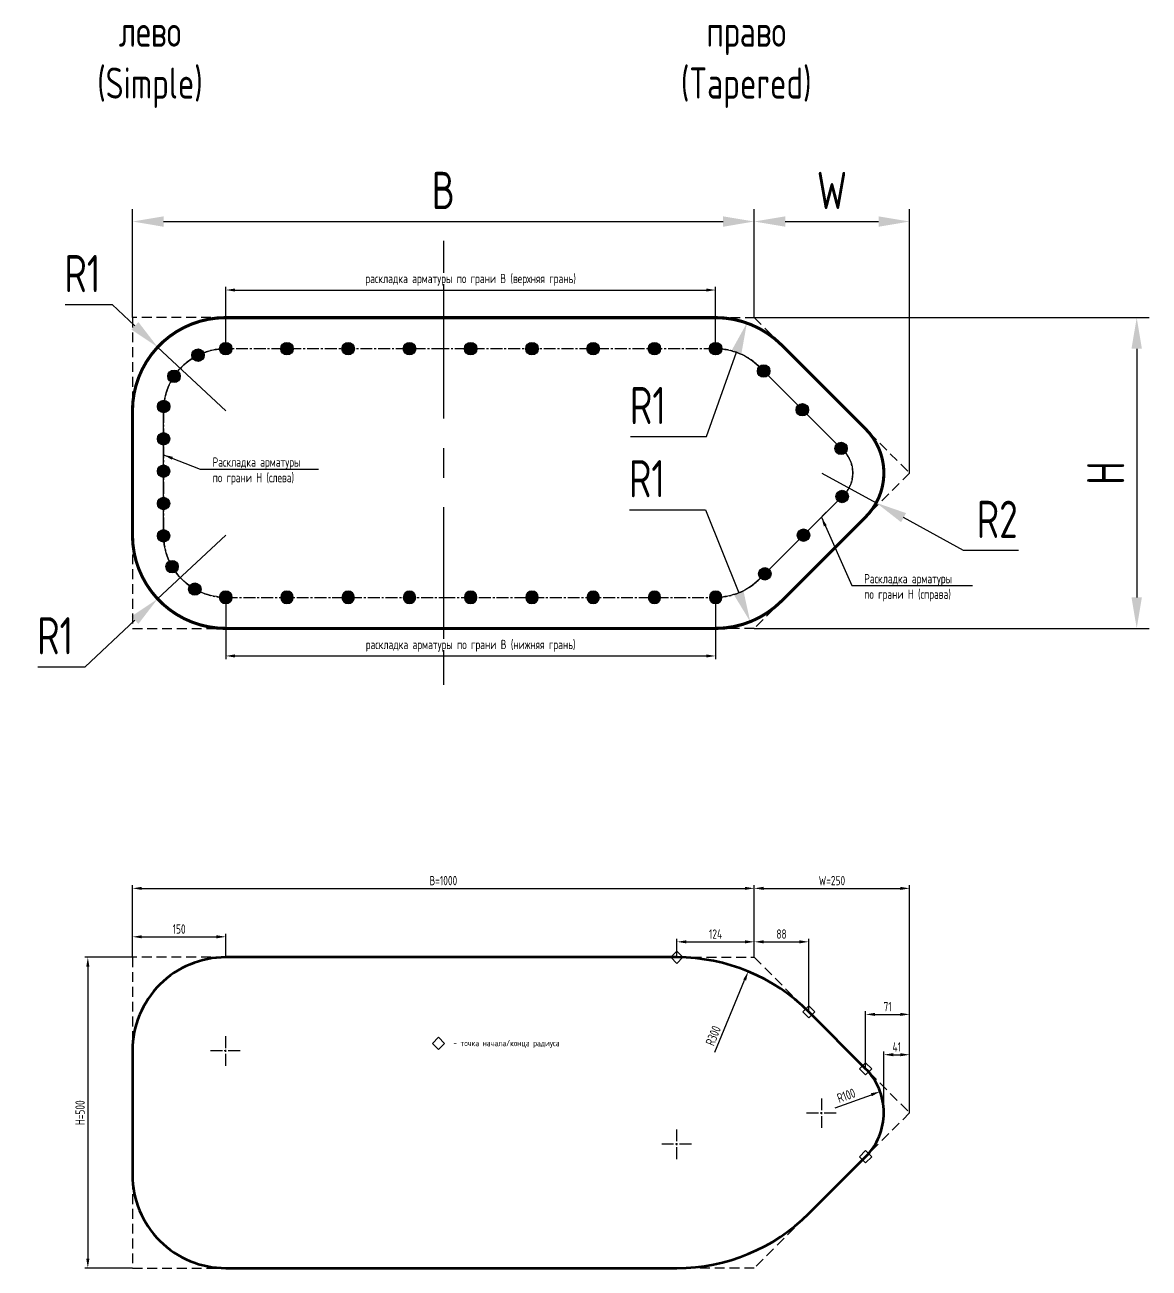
# Model space of a CAD drawing. Header units: millimetres. Extents: x -7983 to -1347, y -8072 to 1092.
# Drawn here: x -4617 to -2809, y -3267 to -1267 of the extents above; entities that cross this region are included whole.
import ezdxf

# ---------------------------------------------------------------- set-up
doc = ezdxf.new("R2010")
doc.units = ezdxf.units.MM
doc.header["$PDMODE"] = 1
doc.header["$PDSIZE"] = 100
doc.linetypes.add('CENTER2', pattern=[28.575, 19.05, -3.175, 3.175, -3.175])
doc.linetypes.add('HIDDEN2', pattern=[4.7625, 3.175, -1.5875])
doc.layers.add('CONTUR', color=40, linetype='Continuous', lineweight=60)
for name, color, linetype in [('HATCH', 8, 'Continuous'), ('HIDDEN', 6, 'HIDDEN2'), ('OSI', 3, 'CENTER2'), ('SIZE', 142, 'Continuous')]:
    doc.layers.add(name, color=color, linetype=linetype)
doc.layers.add('NOTES', color=1, linetype='Continuous', plot=False)
doc.styles.add('RS', font='romans.shx', dxfattribs={"width": 0.7})
doc.dimstyles.new('LIN20', dxfattribs={"dimscale": 20, "dimtxt": 3, "dimasz": 2.5, "dimexe": 1, "dimexo": 0, "dimgap": 1, "dimtad": 1, "dimdec": 0, "dimrnd": 1, "dimzin": 9, "dimdsep": 46, "dimtxsty": 'RS', "dimcen": 2.5, "dimdle": 1, "dimclrd": 256, "dimclre": 256, "dimclrt": 7, "dimadec": 0, "dimazin": 2, "dimtfac": 0.7, "dimtdec": 0, "dimtmove": 0, "dimatfit": 3, "dimfxl": 1, "dimtolj": 1, "dimtzin": 12, "dimlwd": -1, "dimlwe": -1, "dimarcsym": 0})
doc.dimstyles.new('LIN20$4', dxfattribs={"dimscale": 20, "dimtxt": 3, "dimasz": 2.5, "dimexe": 1, "dimexo": 0, "dimgap": 1, "dimtad": 1, "dimtoh": 1, "dimdec": 0, "dimrnd": 1, "dimzin": 9, "dimdsep": 46, "dimtxsty": 'RS', "dimcen": 2.5, "dimdle": 1, "dimclrd": 256, "dimclre": 256, "dimclrt": 7, "dimadec": 0, "dimazin": 2, "dimtfac": 0.7, "dimtdec": 0, "dimtmove": 0, "dimatfit": 3, "dimfxl": 1, "dimtolj": 1, "dimtzin": 12, "dimlwd": -1, "dimlwe": -1, "dimarcsym": 0})
doc.dimstyles.new('LIN_5', dxfattribs={"dimscale": 5, "dimtxt": 3, "dimasz": 3, "dimexe": 1, "dimexo": 0, "dimgap": 1, "dimtad": 1, "dimdec": 0, "dimrnd": 1, "dimdsep": 46, "dimtxsty": 'RS', "dimcen": 1, "dimdle": 0.5, "dimclrd": 256, "dimclre": 256, "dimclrt": 7, "dimadec": 0, "dimazin": 2, "dimtfac": 2.5, "dimtdec": 0, "dimtmove": 0, "dimatfit": 3, "dimfxl": 1, "dimtolj": 1, "dimlwd": -1, "dimlwe": -1, "dimarcsym": 0})

# ---------------------------------------------------------------- blocks, each defined once
blk = doc.blocks.new('*D175')
at = {"layer": 'Defpoints', "color": 0, "transparency": 16777216}
for p in [(-3193.8, -1583.2), (-3443.8, -1737.8), (-3193.8, -1987.8)]:
    blk.add_point(p, dxfattribs=at)
at = {"layer": 'SIZE', "transparency": 16777216}
for p, q in [((-3443.8, -1737.8), (-3443.8, -1563.2)), ((-3193.8, -1987.8), (-3193.8, -1563.2)), ((-3393.8, -1583.2), (-3243.8, -1583.2))]:
    blk.add_line(p, q, dxfattribs=at)
for points in [[(-3393.8, -1574.9), (-3393.8, -1591.6), (-3443.8, -1583.2)], [(-3243.8, -1574.9), (-3243.8, -1591.6), (-3193.8, -1583.2)]]:
    blk.add_solid(points, dxfattribs=at)
at = {"layer": 'SIZE', "color": 7, "transparency": 16777216, "insert": (-3318.8, -1533.2), "char_height": 60, "attachment_point": 5, "style": 'RS'}
blk.add_mtext('\\A1;W', dxfattribs=at)
blk = doc.blocks.new('*D177')
at = {"layer": 'Defpoints', "color": 0, "transparency": 16777216}
for p in [(-3443.8, -1737.8), (-3443.8, -2237.8), (-2828.6, -2237.8)]:
    blk.add_point(p, dxfattribs=at)
at = {"layer": 'SIZE', "transparency": 16777216}
for p, q in [((-3443.8, -1737.8), (-2808.6, -1737.8)), ((-2828.6, -1787.8), (-2828.6, -2187.8)), ((-3443.8, -2237.8), (-2808.6, -2237.8))]:
    blk.add_line(p, q, dxfattribs=at)
for points in [[(-2837, -1787.8), (-2820.3, -1787.8), (-2828.6, -1737.8)], [(-2837, -2187.8), (-2820.3, -2187.8), (-2828.6, -2237.8)]]:
    blk.add_solid(points, dxfattribs=at)
at = {"layer": 'SIZE', "color": 7, "transparency": 16777216, "insert": (-2878.6, -1987.8), "char_height": 60, "attachment_point": 5, "rotation": 90, "style": 'RS'}
blk.add_mtext('\\A1;H', dxfattribs=at)
blk = doc.blocks.new('*D176')
at = {"layer": 'Defpoints', "color": 0, "transparency": 16777216}
for p in [(-3443.8, -1583.2), (-4443.8, -1737.8), (-3443.8, -1737.8)]:
    blk.add_point(p, dxfattribs=at)
at = {"layer": 'SIZE', "transparency": 16777216}
for p, q in [((-4443.8, -1737.8), (-4443.8, -1563.2)), ((-3443.8, -1737.8), (-3443.8, -1563.2)), ((-4393.8, -1583.2), (-3493.8, -1583.2))]:
    blk.add_line(p, q, dxfattribs=at)
for points in [[(-4393.8, -1574.9), (-4393.8, -1591.6), (-4443.8, -1583.2)], [(-3493.8, -1574.9), (-3493.8, -1591.6), (-3443.8, -1583.2)]]:
    blk.add_solid(points, dxfattribs=at)
at = {"layer": 'SIZE', "color": 7, "transparency": 16777216, "insert": (-3943.8, -1533.2), "char_height": 60, "attachment_point": 5, "style": 'RS'}
blk.add_mtext('\\A1;B', dxfattribs=at)
blk = doc.blocks.new('*D178')
at = {"layer": 'Defpoints', "color": 0, "transparency": 16777216}
for p in [(-3455.6, -1746.5), (-3506, -1887.8)]:
    blk.add_point(p, dxfattribs=at)
at = {"layer": 'SIZE', "transparency": 16777216}
for p, q in [((-3520.8, -1929.2), (-3472.4, -1793.6)), ((-3642.8, -1929.2), (-3520.8, -1929.2))]:
    blk.add_line(p, q, dxfattribs=at)
blk.add_arc((-3506, -1887.8), 150, 62.7297, 90, dxfattribs=at)
blk.add_solid([(-3480.2, -1790.8), (-3464.5, -1796.4), (-3455.6, -1746.5)], dxfattribs=at)
at = {"layer": 'SIZE', "color": 7, "transparency": 16777216, "insert": (-3614.8, -1879.2), "char_height": 60, "attachment_point": 5, "style": 'RS'}
blk.add_mtext('\\A1;R1', dxfattribs=at)
blk = doc.blocks.new('*D179')
at = {"layer": 'Defpoints', "color": 0, "transparency": 16777216}
for p in [(-4403.3, -1785.2), (-4293.8, -1887.8)]:
    blk.add_point(p, dxfattribs=at)
at = {"layer": 'SIZE', "transparency": 16777216}
for p, q in [((-4552.3, -1716.9), (-4476.3, -1716.9)), ((-4476.3, -1716.9), (-4439.8, -1751.1)), ((-4293.8, -1887.8), (-4403.3, -1785.2))]:
    blk.add_line(p, q, dxfattribs=at)
blk.add_solid([(-4434.2, -1745), (-4445.5, -1757.1), (-4403.3, -1785.2)], dxfattribs=at)
at = {"layer": 'SIZE', "color": 7, "transparency": 16777216, "insert": (-4524.3, -1666.9), "char_height": 60, "attachment_point": 5, "style": 'RS'}
blk.add_mtext('\\A1;R1', dxfattribs=at)
blk = doc.blocks.new('*D180')
at = {"layer": 'Defpoints', "color": 0, "transparency": 16777216}
for p in [(-4293.8, -2087.8), (-4403.3, -2190.3)]:
    blk.add_point(p, dxfattribs=at)
at = {"layer": 'SIZE', "transparency": 16777216}
for p, q in [((-4293.8, -2087.8), (-4403.3, -2190.3)), ((-4520.1, -2299.6), (-4439.8, -2224.4)), ((-4596.1, -2299.6), (-4520.1, -2299.6))]:
    blk.add_line(p, q, dxfattribs=at)
blk.add_arc((-4293.8, -2087.8), 150, 180, 230.7519, dxfattribs=at)
blk.add_solid([(-4445.5, -2218.4), (-4434.2, -2230.5), (-4403.3, -2190.3)], dxfattribs=at)
at = {"layer": 'SIZE', "color": 7, "transparency": 16777216, "insert": (-4568.1, -2249.6), "char_height": 60, "attachment_point": 5, "style": 'RS'}
blk.add_mtext('\\A1;R1', dxfattribs=at)
blk = doc.blocks.new('*D181')
at = {"layer": 'Defpoints', "color": 0, "transparency": 16777216}
for p in [(-3506, -2087.8), (-3450.2, -2227)]:
    blk.add_point(p, dxfattribs=at)
at = {"layer": 'SIZE', "transparency": 16777216}
for p, q in [((-3644.3, -2046.9), (-3522.3, -2046.9)), ((-3522.3, -2046.9), (-3468.8, -2180.6))]:
    blk.add_line(p, q, dxfattribs=at)
blk.add_solid([(-3461.1, -2177.5), (-3476.5, -2183.7), (-3450.2, -2227)], dxfattribs=at)
at = {"layer": 'SIZE', "color": 7, "transparency": 16777216, "insert": (-3616.3, -1996.9), "char_height": 60, "attachment_point": 5, "style": 'RS'}
blk.add_mtext('\\A1;R1', dxfattribs=at)
blk = doc.blocks.new('*D182')
at = {"layer": 'Defpoints', "color": 0, "transparency": 16777216}
for p in [(-3335.3, -1987.8), (-3247.5, -2035.7)]:
    blk.add_point(p, dxfattribs=at)
at = {"layer": 'SIZE', "transparency": 16777216}
for p, q in [((-3335.3, -1987.8), (-3247.5, -2035.7)), ((-3107, -2112.3), (-3203.6, -2059.6)), ((-3019, -2112.3), (-3107, -2112.3))]:
    blk.add_line(p, q, dxfattribs=at)
blk.add_solid([(-3199.6, -2052.3), (-3207.6, -2066.9), (-3247.5, -2035.7)], dxfattribs=at)
at = {"layer": 'SIZE', "color": 7, "transparency": 16777216, "insert": (-3053, -2062.3), "char_height": 60, "attachment_point": 5, "style": 'RS'}
blk.add_mtext('\\A1;R2', dxfattribs=at)
blk = doc.blocks.new('*U183')
at = {"layer": 'HATCH'}
h = blk.add_hatch(color=256, dxfattribs=at)
h.dxf.hatch_style = 1
edge = h.paths.add_edge_path()
edge.add_arc((0, 0), 10, 0, 360)
at = {"layer": 'SIZE'}
blk.add_circle((0, 0), 10, dxfattribs=at)
blk = doc.blocks.new('*U184')
at = {"layer": 'SIZE', "color": 0, "linetype": 'ByBlock', "lineweight": -2, "transparency": 16777216}
for p in [(0, 0), (98.5, 0), (197, 0), (295.5, 0), (394, 0), (492.5, 0), (591, 0), (689.5, 0), (788, 0)]:
    blk.add_blockref('*U183', p, dxfattribs=at)
blk = doc.blocks.new('*U185')
at = {"layer": 'HATCH'}
h = blk.add_hatch(color=256, dxfattribs=at)
h.dxf.hatch_style = 1
edge = h.paths.add_edge_path()
edge.add_arc((0, 0), 10, 0, 360)
at = {"layer": 'SIZE'}
blk.add_circle((0, 0), 10, dxfattribs=at)
blk = doc.blocks.new('*U186')
at = {"layer": 'SIZE', "color": 0, "linetype": 'ByBlock', "lineweight": -2, "transparency": 16777216}
for p, rotation in [((-4338.4, -1798.2), 26.4473109049402), ((-4377, -1832.2), 56.24111625174305), ((-4393.6, -1880.8), 86.03492159854584), ((-4393.8, -1932.8), 90.00000000000064), ((-4393.8, -1984.8), 90.00000000000064), ((-4393.8, -2036.8), 90.00000000000064), ((-4393.8, -2088.8), 90.61858395959159), ((-4380.1, -2138.4), 120.4123893063944), ((-4343.5, -2174.5), 150.2061946531972), ((-4293.8, -2187.8), 180)]:
    blk.add_blockref('*U185', p, dxfattribs=dict(at, rotation=rotation))
blk = doc.blocks.new('*U187')
at = {"layer": 'HATCH'}
h = blk.add_hatch(color=256, dxfattribs=at)
h.dxf.hatch_style = 1
edge = h.paths.add_edge_path()
edge.add_arc((0, 0), 10, 0, 360)
at = {"layer": 'SIZE'}
blk.add_circle((0, 0), 10, dxfattribs=at)
blk = doc.blocks.new('*U188')
at = {"layer": 'SIZE', "color": 0, "linetype": 'ByBlock', "lineweight": -2, "transparency": 16777216}
for p in [(0, 0), (98.5, 0), (197, 0), (295.5, 0), (394, 0), (492.5, 0), (591, 0), (689.5, 0), (788, 0)]:
    blk.add_blockref('*U187', p, dxfattribs=at)
blk = doc.blocks.new('*U189')
at = {"layer": 'HATCH'}
h = blk.add_hatch(color=256, dxfattribs=at)
h.dxf.hatch_style = 1
edge = h.paths.add_edge_path()
edge.add_arc((0, 0), 10, 0, 360)
at = {"layer": 'SIZE'}
blk.add_circle((0, 0), 10, dxfattribs=at)
blk = doc.blocks.new('*U190')
at = {"layer": 'SIZE', "color": 0, "linetype": 'ByBlock', "lineweight": -2, "transparency": 16777216}
blk.add_blockref('*U189', (-3506, -1787.8), dxfattribs=at)
for p, rotation in [((-3428.6, -1823.7), 315.0000000000001), ((-3366.4, -1886), 315.0000000000001), ((-3304.1, -1948.2), 315.0000000000001), ((-3302.4, -2025.6), 225.0000000000001), ((-3364.6, -2087.8), 225.0000000000001), ((-3426.8, -2150), 225.0000000000001)]:
    blk.add_blockref('*U189', p, dxfattribs=dict(at, rotation=rotation))
blk = doc.blocks.new('*D191')
at = {"layer": 'Defpoints', "color": 0, "transparency": 16777216}
for p in [(-3506, -1693.4), (-4293.8, -1787.8), (-3506, -1787.8)]:
    blk.add_point(p, dxfattribs=at)
at = {"layer": 'SIZE', "transparency": 16777216}
for p, q in [((-4293.8, -1787.8), (-4293.8, -1688.4)), ((-4278.8, -1693.4), (-3521, -1693.4)), ((-3506, -1787.8), (-3506, -1688.4))]:
    blk.add_line(p, q, dxfattribs=at)
for points in [[(-4278.8, -1690.9), (-4278.8, -1695.9), (-4293.8, -1693.4)], [(-3521, -1690.9), (-3521, -1695.9), (-3506, -1693.4)]]:
    blk.add_solid(points, dxfattribs=at)
at = {"layer": 'SIZE', "color": 7, "transparency": 16777216, "insert": (-3899.9, -1676.9), "char_height": 15, "width": 487.871, "attachment_point": 5, "style": 'RS', "bg_fill": 3, "box_fill_scale": 1.1, "bg_fill_color": 256, "bg_fill_true_color": 13158600, "bg_fill_transparency": 0}
blk.add_mtext('\\A1;раскладка арматуры по грани B (верхняя грань)', dxfattribs=at)
blk = doc.blocks.new('*D192')
at = {"layer": 'Defpoints', "color": 0, "transparency": 16777216}
for p in [(-4293.8, -2187.8), (-3506, -2187.8), (-3506, -2282.1)]:
    blk.add_point(p, dxfattribs=at)
at = {"layer": 'SIZE', "transparency": 16777216}
for p, q in [((-4293.8, -2187.8), (-4293.8, -2287.1)), ((-3506, -2187.8), (-3506, -2287.1)), ((-4278.8, -2282.1), (-3521, -2282.1))]:
    blk.add_line(p, q, dxfattribs=at)
for points in [[(-4278.8, -2279.6), (-4278.8, -2284.6), (-4293.8, -2282.1)], [(-3521, -2279.6), (-3521, -2284.6), (-3506, -2282.1)]]:
    blk.add_solid(points, dxfattribs=at)
at = {"layer": 'SIZE', "color": 7, "transparency": 16777216, "insert": (-3899.9, -2265.7), "char_height": 15, "width": 603.073, "attachment_point": 5, "style": 'RS', "bg_fill": 3, "box_fill_scale": 1.1, "bg_fill_color": 256, "bg_fill_true_color": 13158600, "bg_fill_transparency": 0}
blk.add_mtext('\\A1;раскладка арматуры по грани B (нижняя грань)', dxfattribs=at)
blk = doc.blocks.new('*D193')
at = {"layer": 'Defpoints', "color": 0, "transparency": 16777216}
for p in [(-3443.8, -2656), (-4443.8, -2766.9), (-3443.8, -2766.9)]:
    blk.add_point(p, dxfattribs=at)
at = {"layer": 'SIZE', "transparency": 16777216}
for p, q in [((-4443.8, -2766.9), (-4443.8, -2651)), ((-4428.8, -2656), (-3458.8, -2656)), ((-3443.8, -2766.9), (-3443.8, -2651))]:
    blk.add_line(p, q, dxfattribs=at)
for points in [[(-4428.8, -2653.5), (-4428.8, -2658.5), (-4443.8, -2656)], [(-3458.8, -2653.5), (-3458.8, -2658.5), (-3443.8, -2656)]]:
    blk.add_solid(points, dxfattribs=at)
at = {"layer": 'SIZE', "color": 7, "transparency": 16777216, "insert": (-3943.8, -2643.5), "char_height": 15, "attachment_point": 5, "style": 'RS'}
blk.add_mtext('\\A1;B=1000', dxfattribs=at)
blk = doc.blocks.new('*D194')
at = {"layer": 'Defpoints', "color": 0, "transparency": 16777216}
for p in [(-3453.4, -2789.7), (-3568.1, -3066.9)]:
    blk.add_point(p, dxfattribs=at)
at = {"layer": 'SIZE', "transparency": 16777216}
blk.add_line((-3507.1, -2919.5), (-3459.2, -2803.6), dxfattribs=at)
blk.add_solid([(-3461.5, -2802.6), (-3456.9, -2804.5), (-3453.4, -2789.7)], dxfattribs=at)
at = {"layer": 'SIZE', "color": 7, "transparency": 16777216, "insert": (-3509.7, -2893), "char_height": 15, "attachment_point": 5, "rotation": 67.5269, "style": 'RS'}
blk.add_mtext('\\A1;R300', dxfattribs=at)
blk = doc.blocks.new('*D195')
at = {"layer": 'Defpoints', "color": 0, "transparency": 16777216}
for p in [(-3443.8, -2742), (-3568.1, -2766.9), (-3443.8, -2766.9)]:
    blk.add_point(p, dxfattribs=at)
at = {"layer": 'SIZE', "transparency": 16777216}
for p, q in [((-3568.1, -2766.9), (-3568.1, -2737)), ((-3443.8, -2766.9), (-3443.8, -2737)), ((-3553.1, -2742), (-3458.8, -2742))]:
    blk.add_line(p, q, dxfattribs=at)
for points in [[(-3553.1, -2739.5), (-3553.1, -2744.5), (-3568.1, -2742)], [(-3458.8, -2739.5), (-3458.8, -2744.5), (-3443.8, -2742)]]:
    blk.add_solid(points, dxfattribs=at)
at = {"layer": 'SIZE', "color": 7, "transparency": 16777216, "insert": (-3506, -2729.5), "char_height": 15, "attachment_point": 5, "style": 'RS'}
blk.add_mtext('\\A1;124', dxfattribs=at)
blk = doc.blocks.new('*D196')
at = {"layer": 'Defpoints', "color": 0, "transparency": 16777216}
for p in [(-4443.8, -2766.9), (-4515.6, -3266.9), (-4443.8, -3266.9)]:
    blk.add_point(p, dxfattribs=at)
at = {"layer": 'SIZE', "transparency": 16777216}
for p, q in [((-4443.8, -2766.9), (-4520.6, -2766.9)), ((-4515.6, -2781.9), (-4515.6, -3251.9)), ((-4443.8, -3266.9), (-4520.6, -3266.9))]:
    blk.add_line(p, q, dxfattribs=at)
for points in [[(-4518.1, -2781.9), (-4513.1, -2781.9), (-4515.6, -2766.9)], [(-4518.1, -3251.9), (-4513.1, -3251.9), (-4515.6, -3266.9)]]:
    blk.add_solid(points, dxfattribs=at)
at = {"layer": 'SIZE', "color": 7, "transparency": 16777216, "insert": (-4528.1, -3016.9), "char_height": 15, "attachment_point": 5, "rotation": 90, "style": 'RS'}
blk.add_mtext('\\A1;H=500', dxfattribs=at)
blk = doc.blocks.new('*D197')
at = {"layer": 'Defpoints', "color": 0, "transparency": 16777216}
for p in [(-3193.8, -2656), (-3443.8, -2766.9), (-3193.8, -3016.9)]:
    blk.add_point(p, dxfattribs=at)
at = {"layer": 'SIZE', "transparency": 16777216}
for p, q in [((-3443.8, -2766.9), (-3443.8, -2651)), ((-3428.8, -2656), (-3208.8, -2656)), ((-3193.8, -3016.9), (-3193.8, -2651))]:
    blk.add_line(p, q, dxfattribs=at)
for points in [[(-3428.8, -2653.5), (-3428.8, -2658.5), (-3443.8, -2656)], [(-3208.8, -2653.5), (-3208.8, -2658.5), (-3193.8, -2656)]]:
    blk.add_solid(points, dxfattribs=at)
at = {"layer": 'SIZE', "color": 7, "transparency": 16777216, "insert": (-3318.8, -2643.5), "char_height": 15, "attachment_point": 5, "style": 'RS'}
blk.add_mtext('\\A1;W=250', dxfattribs=at)
blk = doc.blocks.new('*D198')
at = {"layer": 'Defpoints', "color": 0, "transparency": 16777216}
for p in [(-3193.8, -2923.6), (-3235.3, -3016.9), (-3193.8, -3016.9)]:
    blk.add_point(p, dxfattribs=at)
at = {"layer": 'SIZE', "transparency": 16777216}
for p, q in [((-3235.3, -3016.9), (-3235.3, -2918.6)), ((-3193.8, -3016.9), (-3193.8, -2918.6)), ((-3220.3, -2923.6), (-3208.8, -2923.6))]:
    blk.add_line(p, q, dxfattribs=at)
for points in [[(-3220.3, -2921.1), (-3220.3, -2926.1), (-3235.3, -2923.6)], [(-3208.8, -2921.1), (-3208.8, -2926.1), (-3193.8, -2923.6)]]:
    blk.add_solid(points, dxfattribs=at)
at = {"layer": 'SIZE', "color": 7, "transparency": 16777216, "insert": (-3214.6, -2911.1), "char_height": 15, "attachment_point": 5, "style": 'RS'}
blk.add_mtext('\\A1;41', dxfattribs=at)
blk = doc.blocks.new('*D199')
at = {"layer": 'Defpoints', "color": 0, "transparency": 16777216}
for p in [(-3241.3, -2982.8), (-3335.3, -3016.9)]:
    blk.add_point(p, dxfattribs=at)
at = {"layer": 'SIZE', "transparency": 16777216}
blk.add_line((-3313.6, -3009.1), (-3255.4, -2987.9), dxfattribs=at)
blk.add_solid([(-3256.2, -2985.6), (-3254.5, -2990.3), (-3241.3, -2982.8)], dxfattribs=at)
at = {"layer": 'SIZE', "color": 7, "transparency": 16777216, "insert": (-3295.8, -2989.3), "char_height": 15, "attachment_point": 5, "rotation": 19.9734, "style": 'RS'}
blk.add_mtext('\\A1;R100', dxfattribs=at)
blk = doc.blocks.new('*D200')
at = {"layer": 'Defpoints', "color": 0, "transparency": 16777216}
for p in [(-3356, -2742), (-3443.8, -2766.9), (-3356, -2854.8)]:
    blk.add_point(p, dxfattribs=at)
at = {"layer": 'SIZE', "transparency": 16777216}
for p, q in [((-3443.8, -2766.9), (-3443.8, -2737)), ((-3356, -2854.8), (-3356, -2737)), ((-3428.8, -2742), (-3371, -2742))]:
    blk.add_line(p, q, dxfattribs=at)
for points in [[(-3428.8, -2739.5), (-3428.8, -2744.5), (-3443.8, -2742)], [(-3371, -2739.5), (-3371, -2744.5), (-3356, -2742)]]:
    blk.add_solid(points, dxfattribs=at)
at = {"layer": 'SIZE', "color": 7, "transparency": 16777216, "insert": (-3399.9, -2729.5), "char_height": 15, "attachment_point": 5, "style": 'RS'}
blk.add_mtext('\\A1;88', dxfattribs=at)
blk = doc.blocks.new('*D201')
at = {"layer": 'Defpoints', "color": 0, "transparency": 16777216}
for p in [(-3193.8, -2858.7), (-3264.6, -2946.2), (-3193.8, -3016.9)]:
    blk.add_point(p, dxfattribs=at)
at = {"layer": 'SIZE', "transparency": 16777216}
for p, q in [((-3264.6, -2946.2), (-3264.6, -2853.7)), ((-3249.6, -2858.7), (-3208.8, -2858.7)), ((-3193.8, -3016.9), (-3193.8, -2853.7))]:
    blk.add_line(p, q, dxfattribs=at)
for points in [[(-3249.6, -2856.2), (-3249.6, -2861.2), (-3264.6, -2858.7)], [(-3208.8, -2856.2), (-3208.8, -2861.2), (-3193.8, -2858.7)]]:
    blk.add_solid(points, dxfattribs=at)
at = {"layer": 'SIZE', "color": 7, "transparency": 16777216, "insert": (-3229.2, -2846.2), "char_height": 15, "attachment_point": 5, "style": 'RS'}
blk.add_mtext('\\A1;71', dxfattribs=at)
blk = doc.blocks.new('*D202')
at = {"layer": 'Defpoints', "color": 0, "transparency": 16777216}
for p in [(-4293.8, -2733.9), (-4443.8, -2766.9), (-4293.8, -2766.9)]:
    blk.add_point(p, dxfattribs=at)
at = {"layer": 'SIZE', "transparency": 16777216}
for p, q in [((-4443.8, -2766.9), (-4443.8, -2728.9)), ((-4428.8, -2733.9), (-4308.8, -2733.9)), ((-4293.8, -2766.9), (-4293.8, -2728.9))]:
    blk.add_line(p, q, dxfattribs=at)
for points in [[(-4428.8, -2731.4), (-4428.8, -2736.4), (-4443.8, -2733.9)], [(-4308.8, -2731.4), (-4308.8, -2736.4), (-4293.8, -2733.9)]]:
    blk.add_solid(points, dxfattribs=at)
at = {"layer": 'SIZE', "color": 7, "transparency": 16777216, "insert": (-4368.8, -2721.4), "char_height": 15, "attachment_point": 5, "style": 'RS'}
blk.add_mtext('\\A1;150', dxfattribs=at)

msp = doc.modelspace()

# ---------------------------------------------------------------- linework, layer by layer
at = {"layer": 'CONTUR', "const_width": 5}
for points in [[(-3943.8, -1737.8), (-4293.8, -1737.8, 0.414214), (-4443.8, -1887.8), (-4443.8, -2087.8, 0.414214), (-4293.8, -2237.8), (-3943.8, -2237.8)], [(-3943.8, -2237.8), (-3506, -2237.8, 0.198912), (-3399.9, -2193.8), (-3264.6, -2058.5, 0.414214), (-3264.6, -1917), (-3399.9, -1781.7, 0.198912), (-3506, -1737.8), (-3943.8, -1737.8)]]:
    msp.add_lwpolyline(points, format="xyb", dxfattribs=at)
at = {"layer": 'CONTUR'}
msp.add_lwpolyline([(-3943.8, -2766.9), (-4293.8, -2766.9, 0.414214), (-4443.8, -2916.9), (-4443.8, -3116.9, 0.414214), (-4293.8, -3266.9), (-3943.8, -3266.9), (-3568.1, -3266.9, 0.198912), (-3356, -3179.1), (-3264.6, -3087.7, 0.414214), (-3264.6, -2946.2), (-3356, -2854.8, 0.198912), (-3568.1, -2766.9)], format="xyb", close=True, dxfattribs=at)
at = {"layer": 'HIDDEN', "ltscale": 5}
for points in [[(-4293.8, -1737.8), (-4443.8, -1737.8), (-4443.8, -2237.8), (-4293.8, -2237.8)], [(-3506, -1737.8), (-3443.8, -1737.8), (-3193.8, -1987.8), (-3443.8, -2237.8), (-3506, -2237.8)], [(-4293.8, -2766.9), (-4443.8, -2766.9), (-4443.8, -3266.9), (-4293.8, -3266.9)], [(-3568.1, -2766.9), (-3443.8, -2766.9), (-3193.8, -3016.9), (-3443.8, -3266.9), (-3568.1, -3266.9)]]:
    msp.add_lwpolyline(points, dxfattribs=at)
at = {"layer": 'NOTES'}
for points in [[(-4293.8, -2187.8, -0.414214), (-4393.8, -2087.8), (-4393.8, -1887.8, -0.414214), (-4293.8, -1787.8, -1.130364)], [(-3506, -1787.8, -0.198912), (-3435.3, -1817), (-3299.9, -1952.4, -0.414214), (-3299.9, -2023.1), (-3435.3, -2158.5, -0.198912), (-3506, -2187.8, -5.60623)]]:
    msp.add_lwpolyline(points, format="xyb", dxfattribs=at)
at = {"layer": 'OSI', "ltscale": 15}
msp.add_line((-3943.8, -1614.3), (-3943.8, -2348.8), dxfattribs=at)
at = {"layer": 'OSI'}
for p, q in [((-4293.8, -2941.4), (-4293.8, -2892.5)), ((-4318.3, -2916.9), (-4269.4, -2916.9)), ((-3335.3, -3041.4), (-3335.3, -2992.5)), ((-3359.7, -3016.9), (-3310.9, -3016.9)), ((-3568.1, -3091.4), (-3568.1, -3042.5)), ((-3592.5, -3066.9), (-3543.7, -3066.9))]:
    msp.add_line(p, q, dxfattribs=at)
for points in [[(-3943.8, -1787.8), (-4293.8, -1787.8, 0.414214), (-4393.8, -1887.8), (-4393.8, -2087.8, 0.414214), (-4293.8, -2187.8), (-3943.8, -2187.8)], [(-3943.8, -2187.8), (-3506, -2187.8, 0.198912), (-3435.3, -2158.5), (-3299.9, -2023.1, 0.414214), (-3299.9, -1952.4), (-3435.3, -1817, 0.198912), (-3506, -1787.8), (-3943.8, -1787.8)]]:
    msp.add_lwpolyline(points, format="xyb", dxfattribs=at)
at = {"layer": 'SIZE'}
for points in [[(-3568.1, -2776.7), (-3558.4, -2766.9), (-3568.1, -2757.2), (-3577.8, -2766.9)], [(-3356, -2864.5), (-3346.3, -2854.8), (-3356, -2845.1), (-3365.7, -2854.8)], [(-3951.4, -2915), (-3941.7, -2905.3), (-3951.4, -2895.6), (-3961.1, -2905.3)], [(-3264.6, -2956), (-3254.8, -2946.2), (-3264.6, -2936.5), (-3274.3, -2946.2)], [(-3264.6, -3097.4), (-3254.8, -3087.7), (-3264.6, -3077.9), (-3274.3, -3087.7)]]:
    msp.add_lwpolyline(points, close=True, dxfattribs=at)

# ---------------------------------------------------------------- block references
for name, p in [('*U184', (-4293.8, -1787.8)), ('*U190', (0, 0)), ('*U186', (0, 0))]:
    msp.add_blockref(name, p, dxfattribs=at)
at = {"layer": 'SIZE', "xscale": -1, "rotation": 180}
msp.add_blockref('*U188', (-4293.8, -2187.8), dxfattribs=at)

# ---------------------------------------------------------------- texts
at = {"layer": 'SIZE', "color": 7, "style": 'RS'}
for s, insert, char_height, width, attachment_point in [('\\A1;лево\\P(Simple)', (-4415.6, -1326.3), 50, 692.944, 5), ('\\A1;право\\P(Tapered)', (-3456.7, -1326.3), 50, 1009.517, 5), ('Раскладка арматуры \\Pпо грани H (слева)', (-4314.9, -2006.8), 15, 276.5, 7), ('Раскладка арматуры \\Pпо грани H (справа)', (-3266.9, -2194.3), 15, 276.5, 7), ('\\A1;- точка начала/конца радиуса', (-3842.3, -2906.3), 10, 1009.517, 5)]:
    msp.add_mtext(s, dxfattribs=dict(at, insert=insert, char_height=char_height, width=width, attachment_point=attachment_point))

# ---------------------------------------------------------------- dimensions: what is measured, and where the dimension line sits
at = {"layer": 'SIZE'}
for base, p1, p2, text, dimstyle, picture, middle in [((-3443.8, -1583.2), (-4443.8, -1737.8), (-3443.8, -1737.8), 'B', 'LIN20', '*D176', (-3943.8, -1533.2)), ((-3193.8, -1583.2), (-3443.8, -1737.8), (-3193.8, -1987.8), 'W', 'LIN20', '*D175', (-3318.8, -1533.2)), ((-3443.8, -2656), (-4443.8, -2766.9), (-3443.8, -2766.9), 'B=1000', 'LIN_5', '*D193', (-3943.8, -2643.5)), ((-3193.8, -2656), (-3443.8, -2766.9), (-3193.8, -3016.9), 'W=250', 'LIN_5', '*D197', (-3318.8, -2643.5))]:
    dim = msp.add_linear_dim(base=base, p1=p1, p2=p2, text=text, dimstyle=dimstyle, dxfattribs=at)
    dim.commit()
    dim.dimension.update_dxf_attribs({"geometry": picture, "text_midpoint": middle})
for center, mpoint, text, picture, middle in [((-4293.8, -1887.8), (-4403.3, -1785.2), 'R1', '*D179', (-4524.3, -1666.9)), ((-3335.3, -1987.8), (-3247.5, -2035.7), 'R2', '*D182', (-3053, -2062.3)), ((-4293.8, -2087.8), (-4403.3, -2190.3), 'R1', '*D180', (-4568.1, -2249.6))]:
    dim = msp.add_radius_dim(center=center, mpoint=mpoint, text=text, dimstyle='LIN20$4', dxfattribs=at)
    dim.commit()
    dim.dimension.update_dxf_attribs({"geometry": picture, "text_midpoint": middle})
for center, mpoint, picture, middle in [((-3506, -1887.8), (-3455.6, -1746.5), '*D178', (-3614.8, -1929.2)), ((-3506, -2087.8), (-3450.2, -2227), '*D181', (-3616.3, -2046.9))]:
    dim = msp.add_radius_dim(center=center, mpoint=mpoint, text='R1', dimstyle='LIN20$4', dxfattribs=at)
    dim.commit()
    dim.dimension.update_dxf_attribs({"geometry": picture, "text_midpoint": middle, "dimtype": 164})
for base, p1, p2, text, dimstyle, picture, middle in [((-2828.6, -2237.8), (-3443.8, -1737.8), (-3443.8, -2237.8), 'H', 'LIN20', '*D177', (-2878.6, -1987.8)), ((-4515.6, -3266.9), (-4443.8, -2766.9), (-4443.8, -3266.9), 'H=500', 'LIN_5', '*D196', (-4528.1, -3016.9))]:
    dim = msp.add_linear_dim(base=base, p1=p1, p2=p2, angle=90, text=text, dimstyle=dimstyle, dxfattribs=at)
    dim.commit()
    dim.dimension.update_dxf_attribs({"geometry": picture, "text_midpoint": middle})
for base, p1, p2, picture, middle in [((-4293.8, -2733.9), (-4443.8, -2766.9), (-4293.8, -2766.9), '*D202', (-4368.8, -2721.4)), ((-3443.8, -2742), (-3568.1, -2766.9), (-3443.8, -2766.9), '*D195', (-3506, -2729.5)), ((-3356, -2742), (-3443.8, -2766.9), (-3356, -2854.8), '*D200', (-3399.9, -2729.5)), ((-3193.8, -2858.7), (-3264.6, -2946.2), (-3193.8, -3016.9), '*D201', (-3229.2, -2846.2)), ((-3193.8447, -2923.6499), (-3235.2661, -3016.9405), (-3193.8447, -3016.9405), '*D198', (-3214.5554, -2911.1499))]:
    dim = msp.add_linear_dim(base=base, p1=p1, p2=p2, dimstyle='LIN_5', dxfattribs=at)
    dim.commit()
    dim.dimension.update_dxf_attribs({"geometry": picture, "text_midpoint": middle})
for center, mpoint, picture, middle in [((-3568.1, -3066.9), (-3453.4, -2789.7), '*D194', (-3498.1, -2897.8)), ((-3335.3, -3016.9), (-3241.3, -2982.8), '*D199', (-3291.6, -3001.1))]:
    dim = msp.add_radius_dim(center=center, mpoint=mpoint, dimstyle='LIN_5', dxfattribs=at)
    dim.commit()
    dim.dimension.update_dxf_attribs({"geometry": picture, "text_midpoint": middle, "dimtype": 164})

# ---------------------------------------------------------------- leaders
at = {"layer": 'SIZE', "annotation_type": 0, "has_hookline": 1, "hookline_direction": 0}
for points, text_width in [([(-4393.8, -1958.5), (-4334.9, -1981.6), (-4319.9, -1981.6)], 170.5), ([(-3335.7, -2058.9), (-3286.9, -2168.7), (-3271.9, -2168.7)], 174)]:
    msp.add_leader(points, dimstyle='LIN_5', dxfattribs=dict(at, text_width=text_width))

# ---------------------------------------------------------------- next in the draw order: dimensions: what is measured, and where the dimension line sits
at = {"layer": 'SIZE'}
for base, p1, p2, text, picture, middle in [((-3506, -1693.4), (-4293.8, -1787.8), (-3506, -1787.8), 'раскладка арматуры по грани B (верхняя грань)', '*D191', (-3899.9, -1676.9)), ((-3506, -2282.1), (-4293.8, -2187.8), (-3506, -2187.8), 'раскладка арматуры по грани B (нижняя грань)', '*D192', (-3899.9, -2265.7))]:
    dim = msp.add_linear_dim(base=base, p1=p1, p2=p2, text=text, dimstyle='LIN_5', override={"dimtfill": 1}, dxfattribs=at)
    dim.commit()
    dim.dimension.update_dxf_attribs({"geometry": picture, "text_midpoint": middle})

doc.saveas('drawing.dxf')
